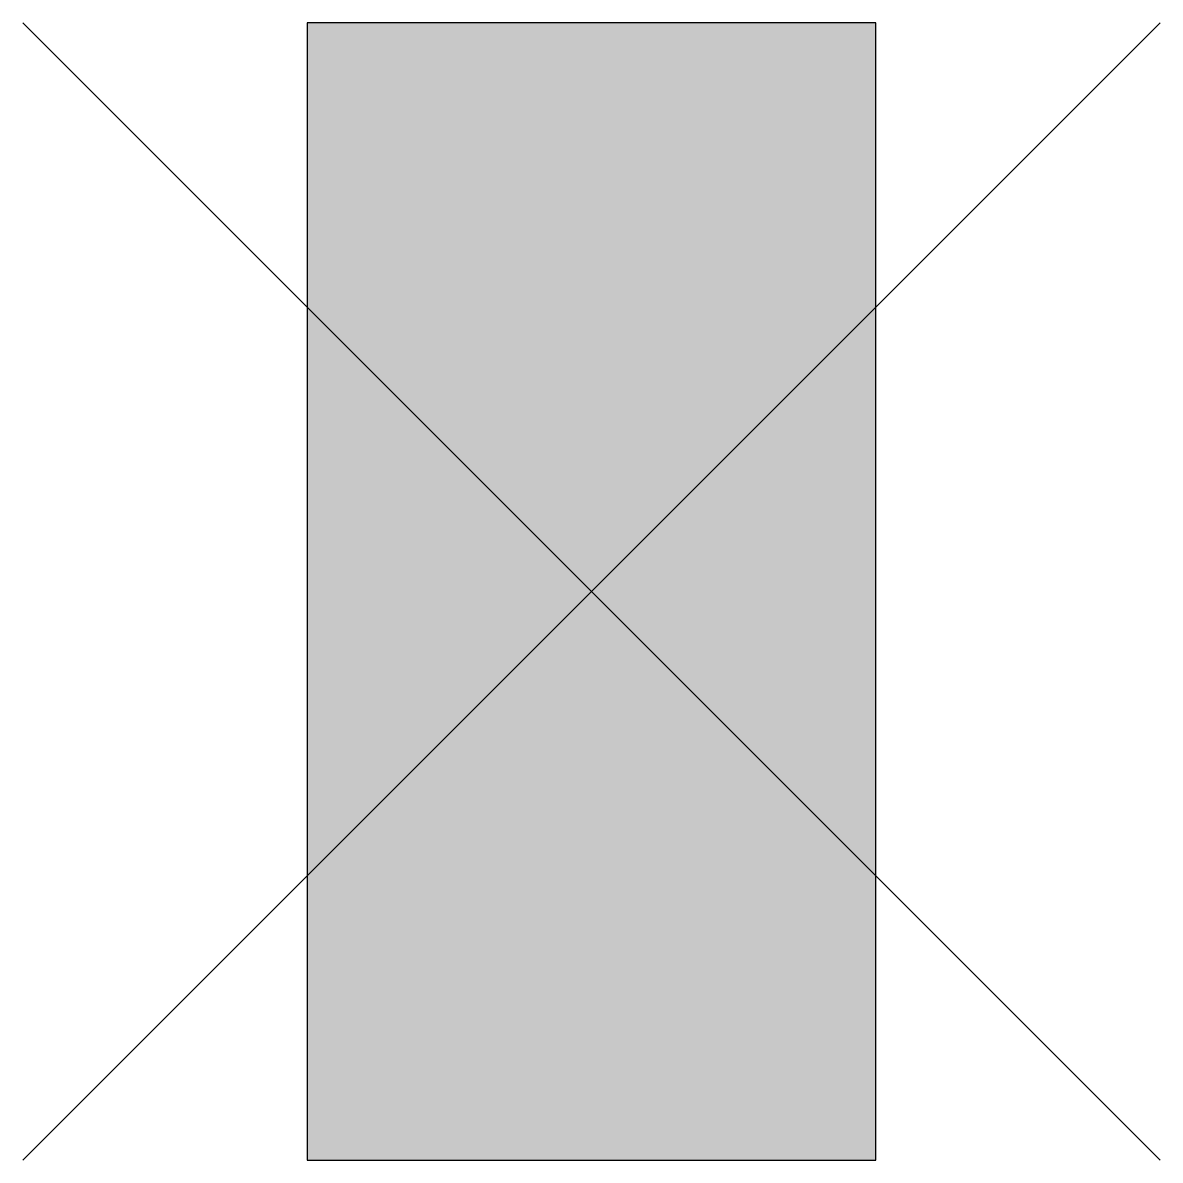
# Model space of a CAD drawing. Header units: metres. Extents: x -0.15 to 0.15, y -0.3 to 0.
import ezdxf

# ---------------------------------------------------------------- set-up
doc = ezdxf.new("R2010")
doc.units = ezdxf.units.M

msp = doc.modelspace()

# ---------------------------------------------------------------- hatches: boundary and pattern name
msp.add_hatch(color=253).paths.add_polyline_path([(-0.075, -0.3), (-0.075, 0), (0.075, 0), (0.075, -0.3)])

# ---------------------------------------------------------------- linework, layer by layer
at = {"flags": 128}
for points in [[(0.15, 0), (-0.15, -0.3)], [(0.15, -0.3), (-0.15, 0)]]:
    msp.add_lwpolyline(points, dxfattribs=at)
msp.add_3dface([(-0.075, -0.3), (0.075, -0.3), (0.075, 0), (-0.075, 0)])

doc.saveas('drawing.dxf')
